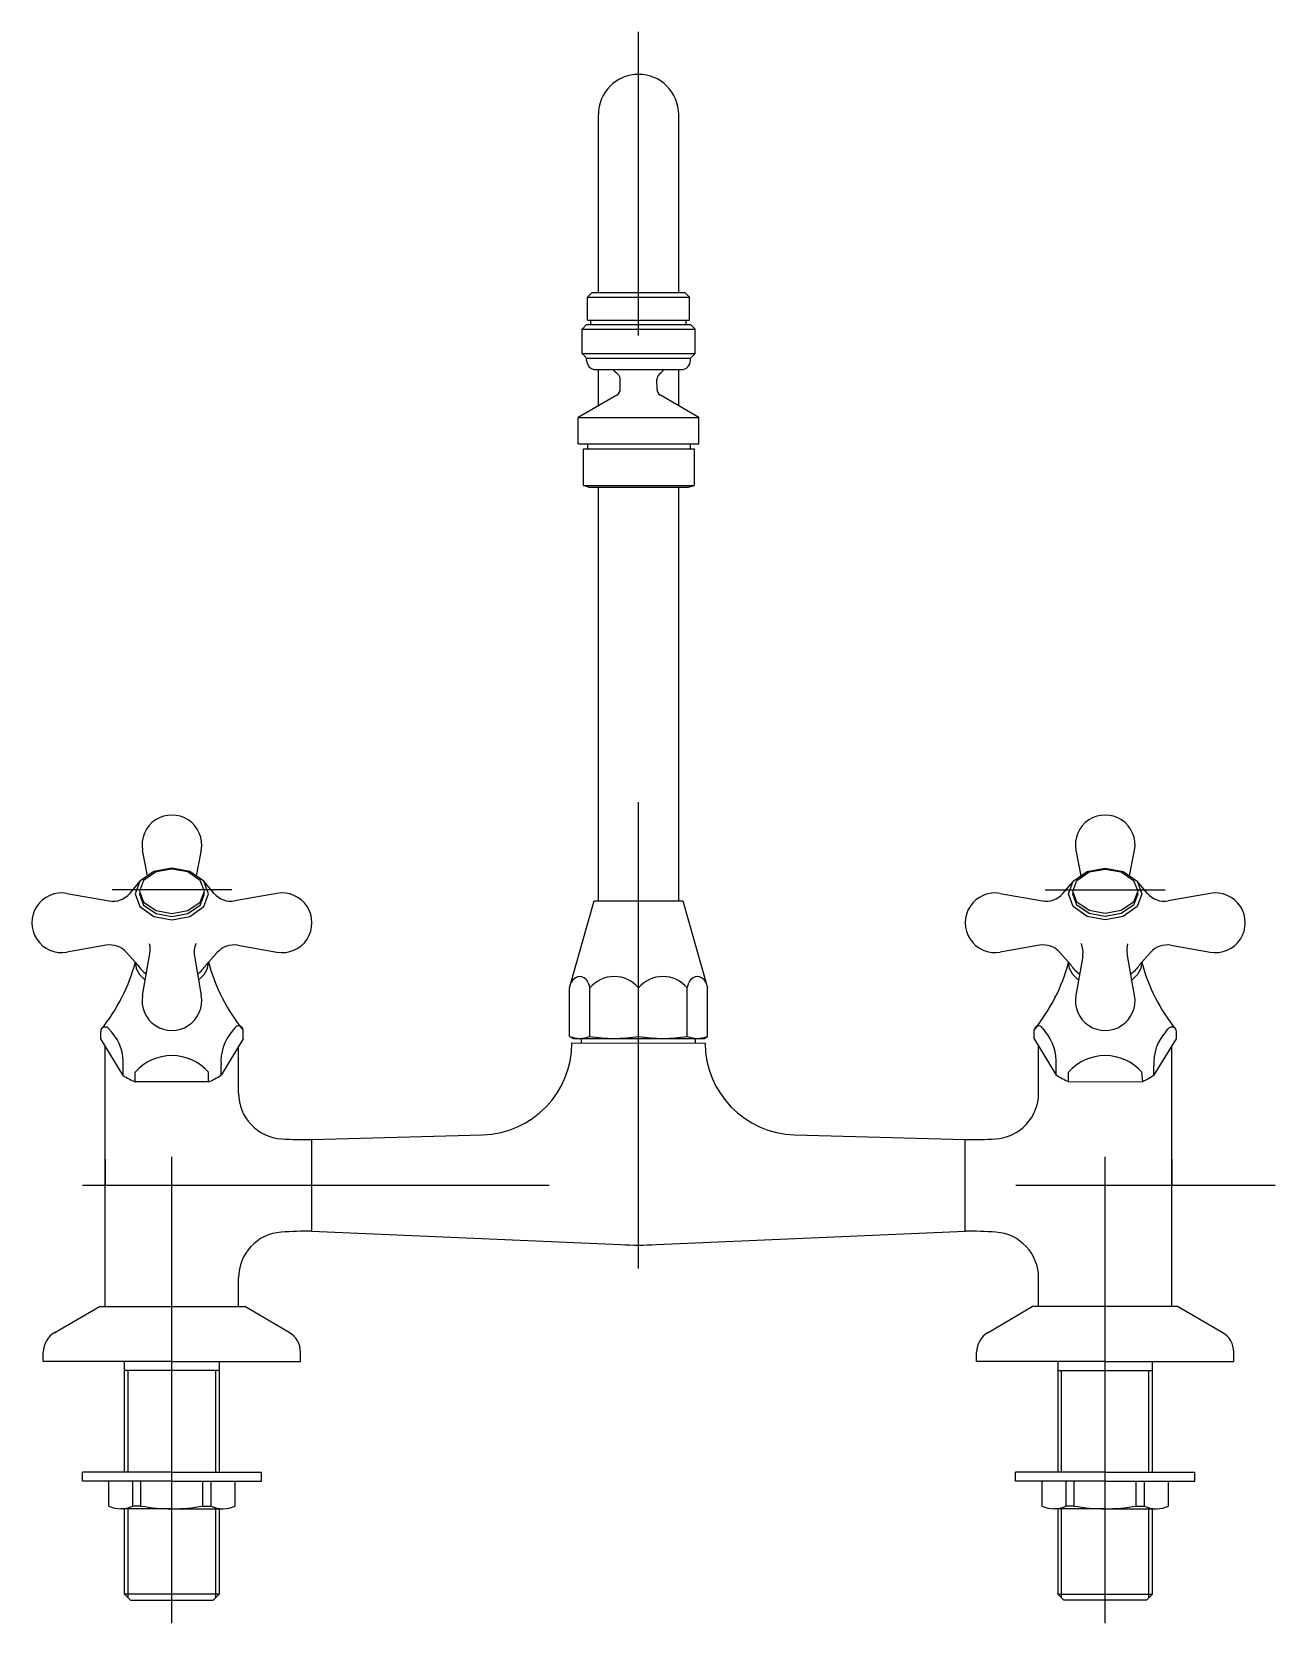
# Model space of a CAD drawing. Extents: x -50.096 to -49.83, y 0.277 to 0.618.
import ezdxf

# ---------------------------------------------------------------- set-up
doc = ezdxf.new("R2010")
doc.units = 0
doc.header["$LTSCALE"] = 0.2
doc.header["$MEASUREMENT"] = 0
doc.linetypes.add('AXES', pattern=[0.54, 0.3, -0.08, 0.08, -0.08])
doc.linetypes.add('CONTINU', pattern=[0])
doc.layers.get('0').update_dxf_attribs({"linetype": 'CONTINUOUS'})
doc.layers.add('DECA_EIXOS', color=5, linetype='AXES')

msp = doc.modelspace()

# ---------------------------------------------------------------- linework, layer by layer
at = {"linetype": 'CONTINU'}
for points in [[(-49.9574, 0.60034, 1), (-49.97463, 0.60034)], [(-49.97714, 0.54765, 0.415833), (-49.97517, 0.54567)], [(-49.95686, 0.54567, 0.415111), (-49.95489, 0.54764)], [(-49.97147, 0.54567, 0.046952), (-49.97051, 0.54474)], [(-49.96995, 0.54358, 0.230081), (-49.97051, 0.54474)], [(-49.96153, 0.54474, 0.229176), (-49.96208, 0.54358)], [(-49.96153, 0.54474, 0.046846), (-49.96057, 0.54567)], [(-49.97068, 0.5402, 0.267952), (-49.96994, 0.54148)], [(-49.96206, 0.54148, 0.267941), (-49.96133, 0.5402)], [(-50.05972, 0.44265, 1.191666), (-50.07232, 0.44265)], [(-49.85972, 0.44265, 1.191674), (-49.87232, 0.44265)], [(-50.08852, 0.43336, 1.191673), (-50.08853, 0.42076)], [(-50.07948, 0.43176, 0.267105), (-50.07506, 0.43336)], [(-50.05697, 0.43337, 0.267388), (-50.05255, 0.43176)], [(-50.04351, 0.42076, 1.191674), (-50.04351, 0.43336)], [(-49.88852, 0.43336, 1.191676), (-49.88853, 0.42076)], [(-49.87948, 0.43176, 0.267107), (-49.87507, 0.43336)], [(-49.85697, 0.43336, 0.267107), (-49.85255, 0.43176)], [(-49.84351, 0.42076, 1.191674), (-49.84351, 0.43336)], [(-50.07574, 0.42072, 0.259504), (-50.08012, 0.42224)], [(-50.07072, 0.42051, 0.108577), (-50.0708, 0.42253)], [(-50.06085, 0.42264, 0.149412), (-50.06119, 0.41988)], [(-50.05192, 0.42224, 0.259503), (-50.05629, 0.42072)], [(-49.87574, 0.42072, 0.259504), (-49.88012, 0.42224)], [(-49.87084, 0.41988, 0.149412), (-49.87118, 0.42264)], [(-49.86123, 0.42253, 0.108577), (-49.86131, 0.42051)], [(-49.85192, 0.42224, 0.259503), (-49.85629, 0.42072)], [(-50.08117, 0.40417, 0.103867), (-50.07385, 0.41861)], [(-50.07331, 0.418, 0.111489), (-50.0715, 0.41608)], [(-50.06053, 0.41608, 0.111379), (-50.05872, 0.418)], [(-50.05818, 0.41861, 0.104908), (-50.05077, 0.40404)], [(-49.88127, 0.40404, 0.104908), (-49.87385, 0.41861)], [(-49.87151, 0.41608, -0.111378), (-49.87331, 0.418)], [(-49.85872, 0.418, -0.111494), (-49.86053, 0.41608)], [(-49.85818, 0.41861, 0.103867), (-49.85087, 0.40417)], [(-49.97952, 0.41528, 0.185622), (-49.98048, 0.41414)], [(-49.97772, 0.41528, 0.283666), (-49.97952, 0.41528)], [(-49.97678, 0.41421, 0.1769), (-49.97772, 0.41528)], [(-49.96602, 0.41309, 0.468794), (-49.97646, 0.41309)], [(-49.95558, 0.41309, 0.468797), (-49.96602, 0.41309)], [(-49.95431, 0.41528, 0.177018), (-49.95526, 0.41421)], [(-49.95251, 0.41528, 0.285004), (-49.95431, 0.41528)], [(-49.95155, 0.41413, 0.186176), (-49.95251, 0.41528)], [(-50.07232, 0.41147, 1.191628), (-50.05972, 0.41147)], [(-49.87232, 0.41147, 1.192277), (-49.85972, 0.41148)], [(-50.0795, 0.40432, 0.721235), (-50.08127, 0.40373)], [(-50.07645, 0.39642, 0.200964), (-50.07892, 0.40361)], [(-50.0531, 0.4038, 0.200963), (-50.05547, 0.39657)], [(-50.05077, 0.40404, 0.721169), (-50.05254, 0.40451)], [(-49.98078, 0.40269, 0.197191), (-49.97646, 0.40269)], [(-49.97646, 0.40269, 0.081682), (-49.96602, 0.40269)], [(-49.96602, 0.40269, 0.081683), (-49.95558, 0.40269)], [(-49.95558, 0.40269, 0.197179), (-49.95125, 0.40269)], [(-49.87949, 0.40451, 0.721145), (-49.88127, 0.40404)], [(-49.87656, 0.39657, 0.200963), (-49.87893, 0.4038)], [(-49.85311, 0.40361, 0.200963), (-49.85558, 0.39642)], [(-49.85076, 0.40373, 0.72117), (-49.85253, 0.40432)], [(-49.99944, 0.3816, 0.406441), (-49.98029, 0.40129)], [(-49.95174, 0.40128, 0.406298), (-49.93259, 0.3816)], [(-50.05817, 0.39504, 0.450414), (-50.07387, 0.39504)], [(-49.85817, 0.39504, 0.450414), (-49.87387, 0.39504)], [(-50.07645, 0.39433, 0.046798), (-50.07387, 0.39295)], [(-50.05817, 0.39295, 0.048791), (-50.05547, 0.3944)], [(-49.87387, 0.39295, -0.04879), (-49.87656, 0.3944)], [(-49.85558, 0.39433, -0.043265), (-49.85796, 0.39304)], [(-50.05174, 0.39055, 0.396765), (-50.04249, 0.38072)], [(-49.88954, 0.38072, 0.396764), (-49.88029, 0.39055)], [(-50.04249, 0.38072, 0.021174), (-50.036, 0.38061)], [(-49.89604, 0.38061, 0.021164), (-49.88954, 0.38072)], [(-50.04259, 0.36073, 0.394247), (-50.05174, 0.35091)], [(-50.036, 0.36092, 0.019586), (-50.04259, 0.36073)], [(-49.88944, 0.36073, 0.019585), (-49.89604, 0.36092)], [(-49.88029, 0.35091, 0.394238), (-49.88944, 0.36073)], [(-49.96986, 0.35805, 0.021681), (-49.96218, 0.35805)], [(-50.09112, 0.33924, 0.267943), (-50.09358, 0.33498)], [(-50.03846, 0.33498, 0.268008), (-50.04092, 0.33924)], [(-49.89111, 0.33924, 0.26797), (-49.89357, 0.33498)], [(-49.83846, 0.33498, 0.267966), (-49.84092, 0.33924)], [(-50.07955, 0.30201, 0.229745), (-50.07441, 0.30201)], [(-50.07266, 0.30201, 0.088888), (-50.05937, 0.30201)], [(-50.05763, 0.30201, 0.229731), (-50.05248, 0.30201)], [(-49.87955, 0.30201, 0.229728), (-49.87441, 0.30201)], [(-49.87266, 0.30201, 0.08888), (-49.85937, 0.30201)], [(-49.85762, 0.30201, 0.22973), (-49.85248, 0.30201)]]:
    msp.add_lwpolyline(points, format="xyb", dxfattribs=at)
for points in [[(-49.97463, 0.5622), (-49.97463, 0.60034)], [(-49.9574, 0.5622), (-49.9574, 0.60034)], [(-49.97694, 0.56122), (-49.97596, 0.5622)], [(-49.97694, 0.5563), (-49.97694, 0.56122)], [(-49.97694, 0.56122), (-49.95509, 0.56122)], [(-49.97596, 0.5622), (-49.95608, 0.5622)], [(-49.95608, 0.5622), (-49.95509, 0.56122)], [(-49.95509, 0.5563), (-49.95509, 0.56122)], [(-49.97694, 0.5563), (-49.95509, 0.5563)], [(-49.97625, 0.55531), (-49.97625, 0.5563)], [(-49.95578, 0.55531), (-49.95578, 0.5563)], [(-49.97812, 0.55433), (-49.97714, 0.55531)], [(-49.97812, 0.54911), (-49.97812, 0.55433)], [(-49.97812, 0.55433), (-49.95391, 0.55433)], [(-49.97714, 0.55531), (-49.9549, 0.55531)], [(-49.9549, 0.55531), (-49.95391, 0.55433)], [(-49.95391, 0.54911), (-49.95391, 0.55433)], [(-49.97812, 0.54911), (-49.97714, 0.54813)], [(-49.97812, 0.54911), (-49.95391, 0.54911)], [(-49.97714, 0.54765), (-49.97714, 0.54813)], [(-49.97714, 0.54813), (-49.95489, 0.54813)], [(-49.95489, 0.54813), (-49.95391, 0.54911)], [(-49.95489, 0.54764), (-49.95489, 0.54813)], [(-49.97517, 0.54567), (-49.95686, 0.54567)], [(-49.97463, 0.53792), (-49.97463, 0.54567)], [(-49.96994, 0.54148), (-49.96995, 0.54358)], [(-49.96206, 0.54148), (-49.96208, 0.54358)], [(-49.9574, 0.53793), (-49.9574, 0.54567)], [(-49.97068, 0.5402), (-49.97893, 0.53543)], [(-49.95307, 0.53543), (-49.96133, 0.5402)], [(-49.97893, 0.52972), (-49.97893, 0.53543)], [(-49.97893, 0.53543), (-49.95307, 0.53543)], [(-49.95307, 0.52972), (-49.95307, 0.53543)], [(-49.97893, 0.52972), (-49.95307, 0.52972)], [(-49.97699, 0.52972), (-49.97698, 0.52871)], [(-49.95494, 0.52972), (-49.95493, 0.52871)], [(-49.97782, 0.52084), (-49.97782, 0.52871)], [(-49.97782, 0.52871), (-49.9541, 0.52871)], [(-49.9541, 0.52871), (-49.9541, 0.52084)], [(-49.97672, 0.52045), (-49.97782, 0.52084)], [(-49.97782, 0.52084), (-49.9541, 0.52084)], [(-49.97672, 0.52045), (-49.95531, 0.52045)], [(-49.97463, 0.43179), (-49.97463, 0.52047)], [(-49.9574, 0.43179), (-49.9574, 0.52045)], [(-49.95531, 0.52045), (-49.9541, 0.52084)], [(-50.07124, 0.43711), (-50.07232, 0.44265)], [(-50.05972, 0.44265), (-50.0608, 0.43712)], [(-49.87232, 0.44265), (-49.87124, 0.43712)], [(-49.86079, 0.43711), (-49.85972, 0.44265)], [(-50.08852, 0.43336), (-50.07948, 0.43176)], [(-50.07506, 0.43336), (-50.07284, 0.43599)], [(-50.07287, 0.43353), (-50.07298, 0.43317), (-50.07209, 0.43084), (-50.06942, 0.42902), (-50.06602, 0.42841), (-50.06261, 0.42902), (-50.05994, 0.43084), (-50.05905, 0.43317), (-50.05916, 0.43353)], [(-50.05697, 0.43337), (-50.05919, 0.43599)], [(-50.04351, 0.43336), (-50.05255, 0.43176)], [(-49.88852, 0.43336), (-49.87948, 0.43176)], [(-49.87507, 0.43336), (-49.87284, 0.43599)], [(-49.85916, 0.43353), (-49.85905, 0.43317), (-49.85994, 0.43084), (-49.86261, 0.42902), (-49.86602, 0.42841), (-49.86942, 0.42902), (-49.87209, 0.43084), (-49.87298, 0.43317), (-49.87287, 0.43353)], [(-49.85697, 0.43336), (-49.85919, 0.43599)], [(-49.84351, 0.43336), (-49.85255, 0.43176)], [(-49.98078, 0.41309), (-49.97551, 0.43179)], [(-49.97551, 0.43179), (-49.95652, 0.43179)], [(-49.95652, 0.43179), (-49.95125, 0.41309)], [(-50.08012, 0.42224), (-50.08853, 0.42076)], [(-50.07574, 0.42072), (-50.07331, 0.418)], [(-50.07232, 0.41147), (-50.07072, 0.42051)], [(-50.06119, 0.41988), (-50.05972, 0.41147)], [(-50.05629, 0.42072), (-50.05872, 0.418)], [(-50.05192, 0.42224), (-50.04351, 0.42076)], [(-49.88012, 0.42224), (-49.88853, 0.42076)], [(-49.87574, 0.42072), (-49.87331, 0.418)], [(-49.87084, 0.41988), (-49.87232, 0.41147)], [(-49.85972, 0.41148), (-49.86131, 0.42051)], [(-49.85629, 0.42072), (-49.85872, 0.418)], [(-49.85192, 0.42224), (-49.84351, 0.42076)], [(-50.07385, 0.41861), (-50.07365, 0.41725), (-50.07294, 0.41594), (-50.07174, 0.41475)], [(-50.06029, 0.41476), (-50.05909, 0.41594), (-50.05839, 0.41725), (-50.05818, 0.41861)], [(-49.87174, 0.41476), (-49.87294, 0.41594), (-49.87365, 0.41725), (-49.87385, 0.41861)], [(-49.85818, 0.41861), (-49.85839, 0.41725), (-49.85909, 0.41594), (-49.8603, 0.41475)], [(-49.98078, 0.40269), (-49.98078, 0.41309)], [(-49.97678, 0.41421), (-49.97646, 0.41309)], [(-49.97646, 0.40269), (-49.97646, 0.41309)], [(-49.95558, 0.41309), (-49.95526, 0.41421)], [(-49.95558, 0.40269), (-49.95558, 0.41309)], [(-49.95125, 0.40269), (-49.95125, 0.41309)], [(-50.08127, 0.4022), (-50.08127, 0.40373)], [(-50.07892, 0.40361), (-50.0795, 0.40432)], [(-50.05254, 0.40451), (-50.0531, 0.4038)], [(-50.05076, 0.4022), (-50.05077, 0.40404)], [(-49.98078, 0.40269), (-49.98004, 0.40226)], [(-49.95199, 0.40226), (-49.95125, 0.40269)], [(-49.88127, 0.4022), (-49.88127, 0.40404)], [(-49.87949, 0.40451), (-49.87893, 0.4038)], [(-49.85311, 0.40361), (-49.85253, 0.40432)], [(-49.85076, 0.4022), (-49.85076, 0.40373)], [(-50.07645, 0.39433), (-50.08127, 0.4022)], [(-50.08029, 0.34482), (-50.08029, 0.40059)], [(-50.05076, 0.4022), (-50.05547, 0.3944)], [(-50.05174, 0.39055), (-50.05174, 0.40057)], [(-49.98029, 0.40129), (-49.95174, 0.40128)], [(-49.98004, 0.40226), (-49.95199, 0.40226)], [(-49.97822, 0.40128), (-49.97822, 0.40228)], [(-49.95381, 0.40128), (-49.95381, 0.40228)], [(-49.88127, 0.4022), (-49.87656, 0.3944)], [(-49.88029, 0.39055), (-49.88029, 0.40057)], [(-49.85558, 0.39433), (-49.85076, 0.4022)], [(-49.85174, 0.34482), (-49.85174, 0.40059)], [(-50.07645, 0.39433), (-50.07645, 0.39642)], [(-50.05547, 0.3944), (-50.05547, 0.39657)], [(-49.87656, 0.3944), (-49.87656, 0.39657)], [(-49.85558, 0.39433), (-49.85558, 0.39642)], [(-50.07387, 0.39295), (-50.07387, 0.39504)], [(-50.05817, 0.39295), (-50.07387, 0.39295)], [(-50.05817, 0.39295), (-50.05817, 0.39504)], [(-49.87387, 0.39295), (-49.87387, 0.39504)], [(-49.87387, 0.39295), (-49.85796, 0.39304)], [(-49.85796, 0.39304), (-49.85817, 0.39504)], [(-50.036, 0.38061), (-49.99944, 0.3816)], [(-50.036, 0.36092), (-50.036, 0.38061)], [(-49.93259, 0.3816), (-49.89604, 0.38061)], [(-49.89604, 0.36092), (-49.89604, 0.38061)], [(-50.08029, 0.37636), (-50.08029, 0.37077)], [(-49.85174, 0.37636), (-49.85174, 0.37077)], [(-50.036, 0.36092), (-49.96986, 0.35805)], [(-49.96218, 0.35805), (-49.89604, 0.36092)], [(-50.05174, 0.34482), (-50.05174, 0.35091)], [(-49.88029, 0.34482), (-49.88029, 0.35091)], [(-50.09112, 0.33924), (-50.0815, 0.34482)], [(-50.0815, 0.34482), (-50.0504, 0.34482)], [(-50.04092, 0.33924), (-50.0504, 0.34482)], [(-49.89111, 0.33924), (-49.88164, 0.34482)], [(-49.85053, 0.34482), (-49.88164, 0.34482)], [(-49.84092, 0.33924), (-49.85053, 0.34482)], [(-50.09358, 0.33301), (-50.09358, 0.33498)], [(-50.03846, 0.33301), (-50.03846, 0.33498)], [(-49.89357, 0.33301), (-49.89357, 0.33498)], [(-49.83846, 0.33301), (-49.83846, 0.33498)], [(-50.06602, 0.33301), (-50.09358, 0.33301)], [(-50.07618, 0.30929), (-50.07618, 0.33301)], [(-50.06602, 0.33104), (-50.07618, 0.33104)], [(-50.07539, 0.30929), (-50.07539, 0.33104)], [(-50.06602, 0.33301), (-50.03846, 0.33301)], [(-50.05586, 0.33104), (-50.06602, 0.33104)], [(-50.05664, 0.30929), (-50.05664, 0.33104)], [(-50.05586, 0.33301), (-50.05586, 0.30929)], [(-49.86602, 0.33301), (-49.89357, 0.33301)], [(-49.87618, 0.33301), (-49.87618, 0.30929)], [(-49.87618, 0.33104), (-49.86601, 0.33104)], [(-49.87539, 0.30929), (-49.87539, 0.33104)], [(-49.86602, 0.33301), (-49.83846, 0.33301)], [(-49.86601, 0.33104), (-49.85585, 0.33104)], [(-49.85664, 0.30929), (-49.85664, 0.33104)], [(-49.85585, 0.30929), (-49.85585, 0.33301)], [(-50.08521, 0.30732), (-50.08521, 0.30929)], [(-50.06602, 0.30929), (-50.08521, 0.30929)], [(-50.06602, 0.30732), (-50.08521, 0.30732)], [(-50.07955, 0.30201), (-50.07955, 0.30732)], [(-50.07441, 0.30201), (-50.07441, 0.30732)], [(-50.07266, 0.30201), (-50.07266, 0.30732)], [(-50.06602, 0.30929), (-50.04682, 0.30929)], [(-50.06602, 0.30732), (-50.04682, 0.30732)], [(-50.05937, 0.30201), (-50.05937, 0.30732)], [(-50.05763, 0.30201), (-50.05763, 0.30732)], [(-50.05248, 0.30201), (-50.05248, 0.30732)], [(-50.04682, 0.30732), (-50.04682, 0.30929)], [(-49.86602, 0.30929), (-49.88521, 0.30929)], [(-49.88521, 0.30732), (-49.88521, 0.30929)], [(-49.86602, 0.30732), (-49.88521, 0.30732)], [(-49.87955, 0.30201), (-49.87955, 0.30732)], [(-49.87441, 0.30201), (-49.87441, 0.30732)], [(-49.87266, 0.30201), (-49.87266, 0.30732)], [(-49.86602, 0.30929), (-49.84682, 0.30929)], [(-49.86602, 0.30732), (-49.84682, 0.30732)], [(-49.85937, 0.30201), (-49.85937, 0.30732)], [(-49.85762, 0.30201), (-49.85762, 0.30732)], [(-49.85248, 0.30201), (-49.85248, 0.30732)], [(-49.84682, 0.30732), (-49.84682, 0.30929)], [(-50.06602, 0.30142), (-50.07698, 0.30142)], [(-50.07618, 0.28313), (-50.07618, 0.30147)], [(-50.07539, 0.28235), (-50.07539, 0.30164)], [(-50.07266, 0.30201), (-50.07441, 0.30201)], [(-50.06602, 0.30142), (-50.05506, 0.30142)], [(-50.05937, 0.30201), (-50.05763, 0.30201)], [(-50.05664, 0.28235), (-50.05664, 0.30164)], [(-50.05586, 0.30147), (-50.05586, 0.28313)], [(-49.86602, 0.30142), (-49.87698, 0.30142)], [(-49.87618, 0.30147), (-49.87618, 0.28313)], [(-49.87539, 0.28235), (-49.87539, 0.30164)], [(-49.87266, 0.30201), (-49.87441, 0.30201)], [(-49.86602, 0.30142), (-49.85505, 0.30142)], [(-49.85937, 0.30201), (-49.85762, 0.30201)], [(-49.85664, 0.28235), (-49.85664, 0.30164)], [(-49.85585, 0.28313), (-49.85585, 0.30147)], [(-50.07488, 0.28183), (-50.07618, 0.28313)], [(-50.05586, 0.28313), (-50.07618, 0.28313)], [(-50.07488, 0.28183), (-50.06602, 0.28183)], [(-50.06602, 0.28183), (-50.05716, 0.28183)], [(-50.05716, 0.28183), (-50.05586, 0.28313)], [(-49.87487, 0.28183), (-49.87618, 0.28313)], [(-49.87618, 0.28313), (-49.85585, 0.28313)], [(-49.86601, 0.28183), (-49.87487, 0.28183)], [(-49.85716, 0.28183), (-49.86601, 0.28183)], [(-49.85716, 0.28183), (-49.85585, 0.28313)]]:
    msp.add_lwpolyline(points, dxfattribs=at)
for points in [[(-50.05817, 0.43325), (-50.05917, 0.43597), (-50.06218, 0.43809), (-50.06602, 0.4388), (-50.06986, 0.43809), (-50.07286, 0.43597), (-50.07387, 0.43325), (-50.07286, 0.43054), (-50.06986, 0.42841), (-50.06602, 0.4277), (-50.06218, 0.42841), (-50.05917, 0.43054)], [(-50.05905, 0.43382), (-50.05994, 0.43615), (-50.06261, 0.43798), (-50.06602, 0.43859), (-50.06942, 0.43798), (-50.07209, 0.43615), (-50.07298, 0.43382), (-50.07209, 0.43149), (-50.06942, 0.42966), (-50.06602, 0.42905), (-50.06261, 0.42966), (-50.05994, 0.43149)], [(-49.87387, 0.43325), (-49.87286, 0.43597), (-49.86986, 0.43809), (-49.86602, 0.4388), (-49.86218, 0.43809), (-49.85917, 0.43597), (-49.85817, 0.43325), (-49.85917, 0.43054), (-49.86218, 0.42841), (-49.86602, 0.4277), (-49.86986, 0.42841), (-49.87286, 0.43054)], [(-49.87298, 0.43382), (-49.87209, 0.43615), (-49.86942, 0.43798), (-49.86602, 0.43859), (-49.86261, 0.43798), (-49.85994, 0.43615), (-49.85905, 0.43382), (-49.85994, 0.43149), (-49.86261, 0.42966), (-49.86602, 0.42905), (-49.86942, 0.42966), (-49.87209, 0.43149)]]:
    msp.add_lwpolyline(points, close=True, dxfattribs=at)
at = {"layer": 'DECA_EIXOS'}
for points in [[(-49.96602, 0.35295), (-49.96602, 0.61809)], [(-50.06602, 0.27689), (-50.06602, 0.4595)], [(-49.86602, 0.27689), (-49.86602, 0.4595)], [(-50.05317, 0.43416), (-50.07883, 0.43416)], [(-49.87886, 0.43416), (-49.8532, 0.43416)], [(-50.08515, 0.37077), (-49.8296, 0.37077)]]:
    msp.add_lwpolyline(points, dxfattribs=at)

doc.saveas('drawing.dxf')
